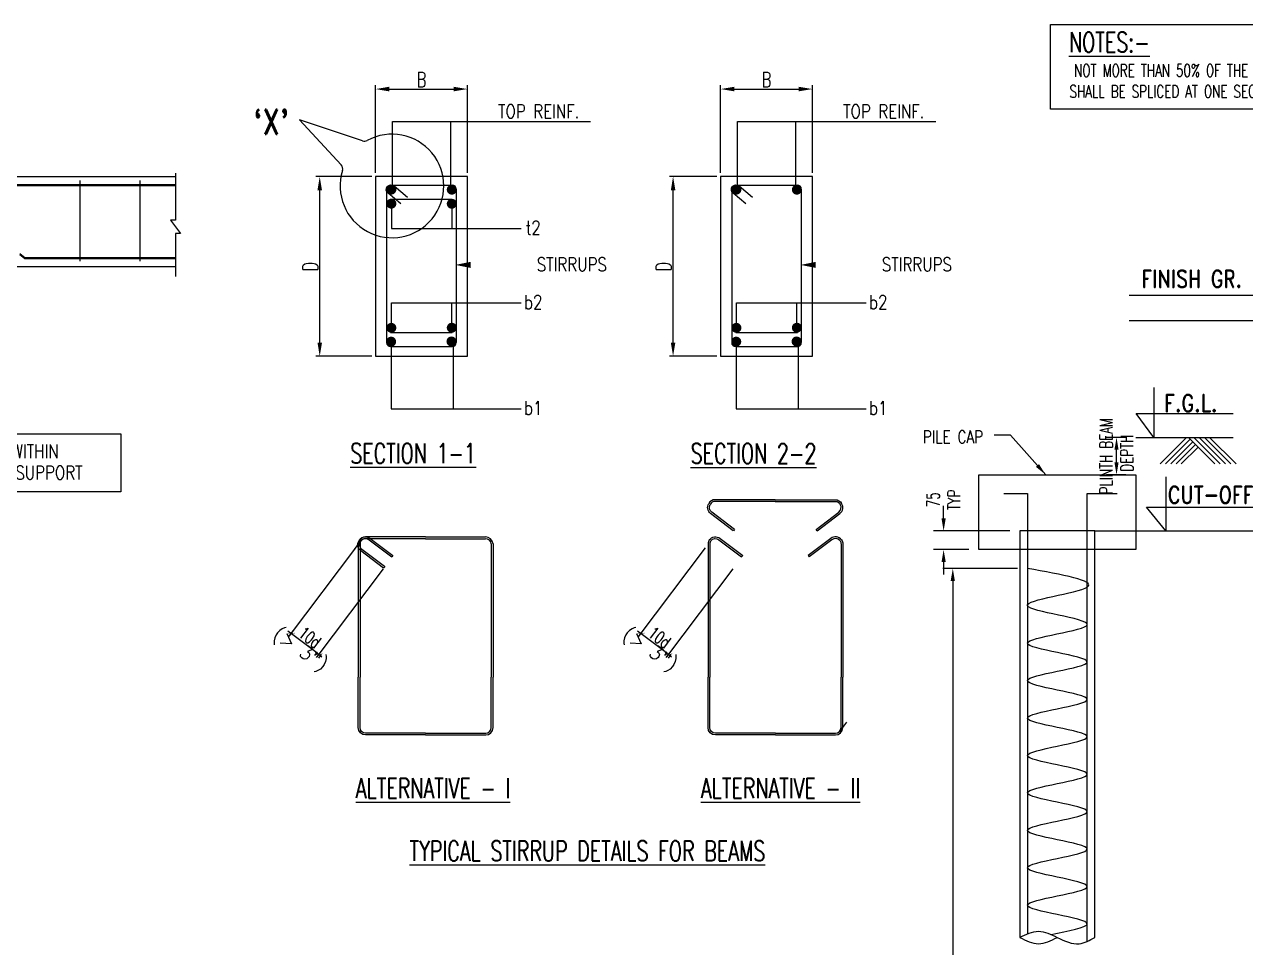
# Model space of a CAD drawing. Extents: x 489124 to 794428, y -356295 to -29813.
# Drawn here: x 681423 to 705887, y -210799 to -192301 of the extents above; entities that cross this region are included whole.
import ezdxf
from ezdxf.enums import TextEntityAlignment as Align
from ezdxf.lldxf.tags import DXFTag

# ---------------------------------------------------------------- set-up
doc = ezdxf.new("R2010")
doc.units = 0
doc.header["$LTSCALE"] = 500
doc.header["$MEASUREMENT"] = 0
doc.layers.get('DEFPOINTS').update_dxf_attribs({"color": 4})
for name, color, linetype in [('BEAM', 4, 'Continuous'), ('DIM', 5, 'Continuous'), ('DIM1', 5, 'Continuous'), ('FOOT', 4, 'Continuous'), ('HT', 12, 'Continuous'), ('level', 3, 'Continuous'), ('LINE CUT', 8, 'Continuous'), ('LINK', 2, 'Continuous'), ('MISC', 5, 'Continuous'), ('R.C.C. STRUCTURE', 4, 'Continuous'), ('REINFORCEMENT', 6, 'Continuous'), ('REINFORCEMENT LINKS', 2, 'Continuous'), ('STEEL', 6, 'Continuous'), ('TEXT NORMAL', 4, 'Continuous'), ('TXT', 4, 'Continuous'), ('TXT1', 2, 'Continuous')]:
    doc.layers.add(name, color=color, linetype=linetype)
doc.layers.add('HEADING-TXT', color=1, linetype='Continuous', lineweight=25)
doc.styles.add('ROMAND', font='romand')
doc.styles.add('ROMANS', font='r.shx', dxfattribs={"width": 0.7, "bigfont": 'bigfont.shx'})
doc.styles.add('ROMENT', font='r.shx', dxfattribs={"bigfont": 'bigfont.shx'})
tags = doc.linetypes.add('HIDDEN', pattern=[0.375, 0.25, -0.125]).pattern_tags.tags
tags[6:7] = [DXFTag(74, 4), DXFTag(75, 0), DXFTag(340, '0'), DXFTag(46, 1.0), DXFTag(50, 0.0), DXFTag(44, 0.0), DXFTag(45, 0.0)]
tags[4:5] = [DXFTag(74, 4), DXFTag(75, 0), DXFTag(340, '0'), DXFTag(46, 1.0), DXFTag(50, 0.0), DXFTag(44, 0.0), DXFTag(45, 0.0)]
doc.dimstyles.new('Copy of INT2TIMES', dxfattribs={"dimtxt": 300, "dimasz": 275, "dimexe": 75, "dimexo": 75, "dimgap": 40, "dimtad": 1, "dimdec": 0, "dimlfac": 0.5, "dimrnd": 5, "dimzin": 0, "dimdsep": 46, "dimtxsty": 'ROMANS', "dimcen": -1, "dimclrd": 5, "dimclre": 5, "dimclrt": 4, "dimadec": 0, "dimazin": 0, "dimtfac": 1, "dimtdec": 0, "dimtix": 1, "dimtofl": 0, "dimtmove": 2, "dimatfit": 3, "dimfxl": 0, "dimtolj": 1, "dimtzin": 0, "dimarcsym": 0})
doc.dimstyles.new('dim20', dxfattribs={"dimtxt": 250, "dimasz": 250, "dimexe": 200, "dimexo": 200, "dimgap": 100, "dimtad": 1, "dimdec": 0, "dimlfac": 0.2, "dimzin": 0, "dimdsep": 46, "dimtxsty": 'ROMANS', "dimcen": 0, "dimclrd": 5, "dimclre": 5, "dimclrt": 4, "dimadec": 0, "dimazin": 0, "dimtfac": 1, "dimtdec": 0, "dimtix": 1, "dimtofl": 0, "dimtmove": 2, "dimatfit": 3, "dimfxl": 0, "dimtolj": 1, "dimtzin": 0, "dimlwd": -1, "dimlwe": -1, "dimarcsym": 0})
doc.dimstyles.new('INT25', dxfattribs={"dimtxt": 250, "dimasz": 80, "dimexe": 60, "dimexo": 60, "dimgap": 40, "dimtad": 1, "dimdec": 0, "dimlfac": 0.25, "dimzin": 0, "dimdsep": 46, "dimtxsty": 'ROMANS', "dimblk": 'DIMTICK', "dimblk1": 'DIMTICK', "dimblk2": 'DIMTICK', "dimsah": 1, "dimcen": -0.25, "dimclrd": 7, "dimclre": 7, "dimclrt": 4, "dimadec": 0, "dimazin": 0, "dimtfac": 1, "dimtdec": 0, "dimtix": 1, "dimtofl": 0, "dimtmove": 2, "dimatfit": 3, "dimldrblk": 'DIMTICK', "dimfxl": 0, "dimtolj": 1, "dimtzin": 0, "dimarcsym": 0})

# ---------------------------------------------------------------- blocks, each defined once
blk = doc.blocks.new('*D399')
at = {"layer": 'DEFPOINTS', "color": 0, "ltscale": 2}
for p in [(690297, -193596), (688457, -195350), (690297, -195350)]:
    blk.add_point(p, dxfattribs=at)
at = {"layer": 'DIM', "color": 5, "lineweight": -2, "ltscale": 2}
for p, q in [((688457, -195275), (688457, -193521)), ((688732, -193596), (690022, -193596)), ((690297, -195275), (690297, -193521))]:
    blk.add_line(p, q, dxfattribs=at)
at = {"layer": 'DIM', "color": 5, "ltscale": 2}
for points in [[(688732, -193550), (688732, -193642), (688457, -193596)], [(690022, -193550), (690022, -193642), (690297, -193596)]]:
    blk.add_solid(points, dxfattribs=at)
at = {"layer": 'DIM', "color": 4, "ltscale": 2, "insert": (689377, -193406), "char_height": 300, "attachment_point": 5, "style": 'ROMANS'}
blk.add_mtext('\\A1;B', dxfattribs=at)
blk = doc.blocks.new('DIMTICK')
for p, q in [((-1, 0), (1, 0)), ((0, 1), (0, -1))]:
    blk.add_line(p, q)
at = {"color": 2, "const_width": 0.1}
blk.add_lwpolyline([(0.71, 0.71), (-0.71, -0.71)], dxfattribs=at)
blk = doc.blocks.new('*D400')
at = {"layer": 'DEFPOINTS', "color": 0}
for p in [(688094, -202744), (688647, -203162), (686764, -204506)]:
    blk.add_point(p, dxfattribs=at)
at = {"layer": 'DIM', "color": 7, "lineweight": -2}
for p, q in [((688058, -202792), (686728, -204553)), ((688611, -203210), (687281, -204971)), ((687253, -204875), (686828, -204554))]:
    blk.add_line(p, q, dxfattribs=at)
for p, xscale, yscale, zscale, rotation in [((686764, -204506), 80, 80, 80, 142.9439558411549), ((687317, -204924), 80.00000000000001, 80.00000000000001, 80.00000000000001, 322.9439558411549)]:
    blk.add_blockref('DIMTICK', p, dxfattribs=dict(at, xscale=xscale, yscale=yscale, zscale=zscale, rotation=rotation))
at = {"layer": 'DIM', "color": 4, "insert": (687140, -204583), "char_height": 250, "attachment_point": 5, "rotation": 322.944, "style": 'ROMANS'}
blk.add_mtext('\\A1;10d', dxfattribs=at)
blk = doc.blocks.new('*D401')
at = {"layer": 'DEFPOINTS', "color": 0, "ltscale": 2}
for p in [(687339, -195350), (688457, -195350), (688457, -198950)]:
    blk.add_point(p, dxfattribs=at)
at = {"layer": 'DIM', "color": 5, "lineweight": -2, "ltscale": 2}
for p, q in [((688382, -195350), (687264, -195350)), ((687339, -198675), (687339, -195625)), ((688382, -198950), (687264, -198950))]:
    blk.add_line(p, q, dxfattribs=at)
at = {"layer": 'DIM', "color": 5, "ltscale": 2}
for points in [[(687294, -195625), (687385, -195625), (687339, -195350)], [(687294, -198675), (687385, -198675), (687339, -198950)]]:
    blk.add_solid(points, dxfattribs=at)
at = {"layer": 'DIM', "color": 4, "ltscale": 2, "insert": (687149, -197150), "char_height": 300, "attachment_point": 5, "rotation": 90, "style": 'ROMANS'}
blk.add_mtext('\\A1;D', dxfattribs=at)
blk = doc.blocks.new('*D402')
at = {"layer": 'DEFPOINTS', "color": 0}
for p in [(695101, -202744), (695654, -203162), (693771, -204506)]:
    blk.add_point(p, dxfattribs=at)
at = {"layer": 'DIM', "color": 7, "lineweight": -2}
for p, q in [((695064, -202792), (693734, -204553)), ((695618, -203210), (694288, -204971)), ((694260, -204875), (693834, -204554))]:
    blk.add_line(p, q, dxfattribs=at)
for p, xscale, yscale, zscale, rotation in [((693771, -204506), 80, 80, 80, 142.9439558411549), ((694324, -204924), 80.00000000000001, 80.00000000000001, 80.00000000000001, 322.9439558411549)]:
    blk.add_blockref('DIMTICK', p, dxfattribs=dict(at, xscale=xscale, yscale=yscale, zscale=zscale, rotation=rotation))
at = {"layer": 'DIM', "color": 4, "insert": (694147, -204583), "char_height": 250, "attachment_point": 5, "rotation": 322.944, "style": 'ROMANS'}
blk.add_mtext('\\A1;10d', dxfattribs=at)
blk = doc.blocks.new('*D432')
at = {"layer": 'DEFPOINTS', "color": 0, "ltscale": 2}
for p in [(697210, -193596), (695370, -195350), (697210, -195350)]:
    blk.add_point(p, dxfattribs=at)
at = {"layer": 'DIM', "color": 5, "lineweight": -2, "ltscale": 2}
for p, q in [((695370, -195275), (695370, -193521)), ((695645, -193596), (696935, -193596)), ((697210, -195275), (697210, -193521))]:
    blk.add_line(p, q, dxfattribs=at)
at = {"layer": 'DIM', "color": 5, "ltscale": 2}
for points in [[(695645, -193550), (695645, -193642), (695370, -193596)], [(696935, -193550), (696935, -193642), (697210, -193596)]]:
    blk.add_solid(points, dxfattribs=at)
at = {"layer": 'DIM', "color": 4, "ltscale": 2, "insert": (696290, -193406), "char_height": 300, "attachment_point": 5, "style": 'ROMANS'}
blk.add_mtext('\\A1;B', dxfattribs=at)
blk = doc.blocks.new('*D433')
at = {"layer": 'DEFPOINTS', "color": 0, "ltscale": 2}
for p in [(694418, -195350), (695370, -195350), (695370, -198950)]:
    blk.add_point(p, dxfattribs=at)
at = {"layer": 'DIM', "color": 5, "lineweight": -2, "ltscale": 2}
for p, q in [((695295, -195350), (694343, -195350)), ((694418, -198675), (694418, -195625)), ((695295, -198950), (694343, -198950))]:
    blk.add_line(p, q, dxfattribs=at)
at = {"layer": 'DIM', "color": 5, "ltscale": 2}
for points in [[(694373, -195625), (694464, -195625), (694418, -195350)], [(694373, -198675), (694464, -198675), (694418, -198950)]]:
    blk.add_solid(points, dxfattribs=at)
at = {"layer": 'DIM', "color": 4, "ltscale": 2, "insert": (694228, -197150), "char_height": 300, "attachment_point": 5, "rotation": 90, "style": 'ROMANS'}
blk.add_mtext('\\A1;D', dxfattribs=at)
blk = doc.blocks.new('*D356')
at = {"layer": 'DEFPOINTS', "color": 0}
for p in [(701516, -203200), (700022, -220464), (701366, -220464)]:
    blk.add_point(p, dxfattribs=at)
at = {"layer": 'DIM', "color": 5}
for p, q in [((701316, -203200), (699822, -203200)), ((700022, -203450), (700022, -220214)), ((701166, -220464), (699822, -220464))]:
    blk.add_line(p, q, dxfattribs=at)
for points in [[(699980, -203450), (700063, -203450), (700022, -203200)], [(699980, -220214), (700063, -220214), (700022, -220464)]]:
    blk.add_solid(points, dxfattribs=at)
at = {"layer": 'DIM', "color": 4, "insert": (699797, -211832), "char_height": 250, "attachment_point": 5, "rotation": 90, "style": 'ROMANS'}
blk.add_mtext('\\A1;HELICAL RINGS', dxfattribs=at)
blk = doc.blocks.new('*D357')
at = {"layer": 'DEFPOINTS', "color": 0}
for p in [(701366, -202450), (699838, -202825), (700541, -202825)]:
    blk.add_point(p, dxfattribs=at)
at = {"layer": 'DIM', "color": 5}
for p, q in [((699838, -202200), (699838, -201950)), ((701166, -202450), (699638, -202450)), ((700341, -202825), (699638, -202825)), ((699838, -203075), (699838, -203325))]:
    blk.add_line(p, q, dxfattribs=at)
for points in [[(699796, -202200), (699880, -202200), (699838, -202450)], [(699796, -203075), (699880, -203075), (699838, -202825)]]:
    blk.add_solid(points, dxfattribs=at)
at = {"layer": 'DIM', "color": 4, "insert": (699838, -201825), "char_height": 250, "attachment_point": 5, "rotation": 90, "style": 'ROMANS'}
blk.add_mtext('\\A1;75\\PTYP', dxfattribs=at)
blk = doc.blocks.new('*D440')
at = {"layer": 'DEFPOINTS', "color": 0}
for p in [(703302, -200575), (703691, -200575), (703691, -201325)]:
    blk.add_point(p, dxfattribs=at)
at = {"layer": 'DIM', "color": 5}
for p, q in [((703491, -200575), (703102, -200575)), ((703302, -201075), (703302, -200825)), ((703491, -201325), (703102, -201325))]:
    blk.add_line(p, q, dxfattribs=at)
for points in [[(703260, -200825), (703343, -200825), (703302, -200575)], [(703260, -201075), (703343, -201075), (703302, -201325)]]:
    blk.add_solid(points, dxfattribs=at)
at = {"layer": 'DIM', "color": 4, "insert": (703302, -200950), "char_height": 250, "attachment_point": 5, "rotation": 90, "style": 'ROMANS'}
blk.add_mtext('\\A1;PLINTH BEAM\\P DEPTH', dxfattribs=at)

msp = doc.modelspace()

# ---------------------------------------------------------------- linework, layer by layer
at = {"layer": 'BEAM'}
for p, q in [((673771.643, -195350.382), (684452.691, -195350.382)), ((673771.643, -197150.382), (684452.691, -197150.382))]:
    msp.add_line(p, q, dxfattribs=at)
at = {"layer": 'BEAM', "elevation": 0}
for points in [[(690296.575, -195350.382), (688456.575, -195350.382), (688456.575, -198950.382), (690296.575, -198950.382)], [(697209.575, -195350.382), (695369.575, -195350.382), (695369.575, -198950.382), (697209.575, -198950.382)]]:
    msp.add_lwpolyline(points, close=True, dxfattribs=at)
at = {"layer": 'DIM'}
for p, q in [((686933.891, -194212.605), (687768.417, -195112.747)), ((688196.813, -194633.044), (686933.891, -194212.605)), ((688796.612, -194249.406), (692765.789, -194249.406)), ((695709.612, -194249.406), (699678.789, -194249.406)), ((688036.189, -202820.458), (688179.181, -202631.085)), ((697892.647, -206280.841), (697749.654, -206470.213))]:
    msp.add_line(p, q, dxfattribs=at)
at = {"layer": 'DIM', "ltscale": 2}
for p, q in [((688774.005, -195892.537), (688774.005, -196391.837)), ((689984.654, -195894.615), (689984.654, -196393.914)), ((688774.005, -196391.837), (691374.575, -196391.837)), ((688774.005, -198380.681), (688774.005, -197881.382)), ((688774.005, -197881.382), (691374.575, -197881.382)), ((689984.654, -198378.604), (689984.654, -197879.305)), ((695687.005, -198380.681), (695687.005, -197881.382)), ((695687.005, -197881.382), (698287.575, -197881.382)), ((696897.654, -198378.604), (696897.654, -197879.305)), ((688770.325, -198608.333), (688770.325, -200001.403)), ((695683.325, -198608.333), (695683.325, -200001.403)), ((688770.325, -200001.403), (691374.575, -200001.403)), ((695683.325, -200001.403), (698287.575, -200001.403))]:
    msp.add_line(p, q, dxfattribs=at)
at = {"layer": 'DIM', "color": 3, "linetype": 'Continuous'}
msp.add_line((708757.369, -198241.638), (703557.833, -198241.638), dxfattribs=at)
at = {"layer": 'DIM', "ltscale": 2, "elevation": 0, "flags": 128}
for points in [[(691623.947, -197119.473, 0, 0, 0), (690058.926, -197119.473, 0, 122.425, 0), (690364.786, -197119.473, 0, 0, 0)], [(698536.947, -197119.473, 0, 0, 0), (696971.926, -197119.473, 0, 122.425, 0), (697277.786, -197119.473, 0, 0, 0)]]:
    msp.add_lwpolyline(points, format="xyseb", dxfattribs=at)
at = {"layer": 'DIM'}
for centre, radius, start, end in [((688786.569, -195537.379), 1038.125, 162.769959, 118.4573681), ((688234.717, -194519.188), 120, 251.5869007, 298.4573681), ((687680.417, -195194.332), 120, 342.769959, 42.8337243)]:
    msp.add_arc(centre, radius, start, end, dxfattribs=at)
at = {"layer": 'DIM1'}
for p, q in [((688796.612, -195519.949), (688796.612, -194249.406)), ((689966.763, -195519.949), (689966.763, -194249.406)), ((695709.612, -195519.949), (695709.612, -194249.406)), ((696879.763, -195519.949), (696879.763, -194249.406)), ((690010.685, -198608.333), (690010.685, -200001.403)), ((696923.685, -198608.333), (696923.685, -200001.403))]:
    msp.add_line(p, q, dxfattribs=at)
at = {"layer": 'DIM1', "elevation": 0}
msp.add_lwpolyline([(674564.576, -200507.156), (683354.317, -200507.156), (683354.317, -201668.139), (674564.576, -201668.139)], close=True, dxfattribs=at)
at = {"layer": 'FOOT', "linetype": 'Continuous'}
msp.add_lwpolyline([(701978.93, -192300.793), (706977.993, -192300.793), (706977.993, -194001.279), (701978.93, -194001.279)], close=True, dxfattribs=at)
at = {"layer": 'HT', "color": 8}
for p, q in [((704175.337, -201105.471), (704705.667, -200575.141)), ((705273.59, -201105.471), (704743.26, -200575.141)), ((705379.656, -201105.471), (704849.326, -200575.141)), ((705485.722, -201105.471), (704955.392, -200575.141)), ((705591.788, -201105.471), (705061.458, -200575.141)), ((705697.855, -201105.471), (705167.524, -200575.141)), ((704281.403, -201105.471), (704777.497, -200609.377)), ((704387.469, -201105.471), (704830.53, -200662.41)), ((704493.535, -201105.471), (704883.563, -200715.443)), ((704599.601, -201105.471), (704936.596, -200768.476))]:
    msp.add_line(p, q, dxfattribs=at)
at = {"layer": 'level', "color": 2}
for points in [[(704047.436, -199578.867), (704047.436, -200575.141), (703697.28, -200096.21), (705638.323, -200096.21)], [(704291.282, -201365.351), (704291.282, -202450.141), (703901.126, -201971.21), (707747.986, -201971.21)]]:
    msp.add_lwpolyline(points, dxfattribs=at)
at = {"layer": 'LINE CUT'}
msp.add_spline([(701365.575, -210595.744), (701740.575, -210470.749), (702115.575, -210595.744), (702555.896, -210720.739), (702865.575, -210595.744)], degree=3, dxfattribs=at)
msp.add_open_spline([(701365.575, -210595.744), (701490.781, -210658.366), (701741.193, -210783.61), (701989.134, -210657.37), (702115.575, -210595.744)], degree=3, dxfattribs=at)
at = {"layer": 'LINK'}
for p, q in [((695650.618, -202422.503), (695629.527, -202450.435)), ((697277.913, -202422.503), (697299.004, -202450.435)), ((688805.848, -202941.467), (688784.758, -202969.398)), ((695812.696, -202941.467), (695791.605, -202969.398)), ((697122.987, -202941.467), (697144.078, -202969.398)), ((688647.346, -203162.137), (688626.256, -203190.069))]:
    msp.add_line(p, q, dxfattribs=at)
at = {"layer": 'LINK', "elevation": 0}
for points in [[(696464.266, -201823.647), (695261.649, -201823.647, 0.270159719), (695133.742, -201898.199, 0.270159719)], [(696464.266, -201823.647), (697666.882, -201823.647, -0.270159719), (697794.79, -201898.199, -0.270159719)], [(695624.962, -202446.684), (695170.491, -202103.526, -0.391379955), (695133.742, -201898.199, -0.391379955)], [(695646.052, -202418.752), (695191.594, -202075.604, -0.381213026), (695161.035, -201920.621, -0.381213026)], [(696464.266, -201858.647), (695261.649, -201858.647, 0.284887278), (695161.324, -201920.859, 0.284887278)], [(696464.266, -201858.647), (697666.882, -201858.647, -0.284887278), (697767.208, -201920.859, -0.284887278)], [(697282.479, -202418.752), (697736.938, -202075.604, 0.381213026), (697767.497, -201920.621, 0.381213026)], [(697303.57, -202446.684), (697758.041, -202103.526, 0.391379955), (697794.79, -201898.199, 0.391379955)], [(688618.114, -203193.108), (688163.643, -202849.951, -0.391379955), (688126.894, -202644.624, -0.391379955)], [(688136.354, -202628.309, 0.148969914), (688111.377, -202710.281), (688111.377, -205377.916)], [(689457.418, -202570.072), (688254.802, -202570.072, 0.270159719), (688126.894, -202644.624, 0.270159719)], [(688136.354, -202628.309, -0.414213562), (688351.587, -202598.459), (688805.848, -202941.467)], [(688639.205, -203165.176), (688184.746, -202822.028, -0.381213026), (688154.187, -202667.046, -0.381213026)], [(688166.362, -202646.429, 0.152834704), (688146.377, -202710.281), (688146.377, -205377.916)], [(689457.418, -202605.072), (688254.802, -202605.072, 0.284887278), (688154.477, -202667.283, 0.284887278)], [(688166.529, -202646.529, -0.40520968), (688330.484, -202626.381), (688784.758, -202969.398)], [(695143.202, -202628.309, 0.148969914), (695118.225, -202710.281), (695118.225, -205377.916)], [(695143.202, -202628.309, -0.414213562), (695358.435, -202598.459), (695812.696, -202941.467)], [(695173.209, -202646.429, 0.152834704), (695153.225, -202710.281), (695153.225, -205377.916)], [(695173.376, -202646.529, -0.40520968), (695337.331, -202626.381), (695791.605, -202969.398)], [(697792.481, -202628.309, 0.414213562), (697577.248, -202598.459), (697122.987, -202941.467)], [(697762.307, -202646.529, 0.40520968), (697598.352, -202626.381), (697144.078, -202969.398)], [(697762.473, -202646.429, -0.152834704), (697782.458, -202710.281), (697782.458, -205377.916)], [(697792.481, -202628.309, -0.148969914), (697817.458, -202710.281), (697817.458, -205377.916)], [(689460.994, -206538.017), (688258.377, -206538.017, -0.414213562), (688111.377, -206391.017), (688111.377, -205377.916)], [(689460.994, -206503.017), (688258.377, -206503.017, -0.414213562), (688146.377, -206391.017), (688146.377, -205377.916)], [(689460.994, -206538.017), (690663.611, -206538.017, 0.414213562), (690810.611, -206391.017), (690810.611, -205377.916)], [(689460.994, -206503.017), (690663.611, -206503.017, 0.414213562), (690775.611, -206391.017), (690775.611, -205377.916)], [(696467.841, -206538.017), (695265.225, -206538.017, -0.414213562), (695118.225, -206391.017), (695118.225, -205377.916)], [(696467.841, -206503.017), (695265.225, -206503.017, -0.414213562), (695153.225, -206391.017), (695153.225, -205377.916)], [(696467.841, -206538.017), (697670.458, -206538.017, 0.414213562), (697817.458, -206391.017), (697817.458, -205377.916)], [(696467.841, -206503.017), (697670.458, -206503.017, 0.414213562), (697782.458, -206391.017), (697782.458, -205377.916)]]:
    msp.add_lwpolyline(points, format="xyb", dxfattribs=at)
for points in [[(689457.418, -202570.072), (690660.035, -202570.072)], [(689457.418, -202605.072), (690660.035, -202605.072)], [(690775.611, -202710.281), (690775.611, -205377.916)], [(690810.611, -202710.281), (690810.611, -205377.916)]]:
    msp.add_lwpolyline(points, dxfattribs=at)
at = {"layer": 'LINK'}
for centre, radius, start, end in [((690661.508, -202719.449), 149.385, 3.5184285, 90.5648021), ((690661.493, -202719.556), 114.493, 4.6462872, 90.7298608)]:
    msp.add_arc(centre, radius, start, end, dxfattribs=at)
at = {"layer": 'MISC', "elevation": 0}
msp.add_lwpolyline([(684452.691, -195278.718), (684452.691, -196225.057), (684346.332, -196225.057), (684550.868, -196487.145), (684452.691, -196487.145), (684452.691, -197349.209)], dxfattribs=at)
at = {"layer": 'R.C.C. STRUCTURE', "linetype": 'HIDDEN'}
msp.add_line((700540.575, -201325.141), (703690.575, -201325.141), dxfattribs=at)
msp.add_lwpolyline([(703690.575, -201325.141), (703690.575, -202825.141), (700540.575, -202825.141), (700540.575, -201325.141)], dxfattribs=at)
at = {"layer": 'R.C.C. STRUCTURE', "color": 8, "linetype": 'HIDDEN'}
msp.add_lwpolyline([(702865.575, -202825.141), (702865.575, -202450.141), (701365.575, -202450.141), (701365.575, -202825.141)], dxfattribs=at)
at = {"layer": 'R.C.C. STRUCTURE'}
for points in [[(701365.575, -202825.141), (701365.575, -210595.744)], [(702865.575, -210595.744), (702865.575, -202825.141)]]:
    msp.add_lwpolyline(points, dxfattribs=at)
at = {"layer": 'REINFORCEMENT', "linetype": 'Continuous', "const_width": 100, "elevation": 0}
for points in [[(688724.005, -195610.104, 1), (688824.005, -195610.104, 1)], [(689934.654, -195612.181, 1), (690034.654, -195612.181, 1)], [(695637.005, -195610.104, 1), (695737.005, -195610.104, 1)], [(696847.654, -195612.181, 1), (696947.654, -195612.181, 1)], [(688724.005, -195892.537, 1), (688824.005, -195892.537, 1)], [(689934.654, -195894.615, 1), (690034.654, -195894.615, 1)], [(688724.005, -198380.681, -1), (688824.005, -198380.681, -1)], [(689934.654, -198378.604, -1), (690034.654, -198378.604, -1)], [(695637.005, -198380.681, -1), (695737.005, -198380.681, -1)], [(696847.654, -198378.604, -1), (696947.654, -198378.604, -1)], [(688720.325, -198658.333, 1), (688820.325, -198658.333, 1)], [(689928.673, -198654.057, 1), (690028.673, -198654.057, 1)], [(695633.325, -198658.333, 1), (695733.325, -198658.333, 1)], [(696841.673, -198654.057, 1), (696941.673, -198654.057, 1)]]:
    msp.add_lwpolyline(points, format="xyb", close=True, dxfattribs=at)
at = {"layer": 'REINFORCEMENT'}
for points in [[(701045.435, -201700.141), (701515.575, -201700.141), (701515.575, -210524.709)], [(702715.575, -210673.568), (702715.575, -201700.141), (703315.575, -201700.141)]]:
    msp.add_lwpolyline(points, dxfattribs=at)
at = {"layer": 'REINFORCEMENT LINKS'}
msp.add_open_spline([(701994.413, -210538.038), (702328.799, -210467.073), (703396.847, -210271.107), (700315.575, -209950.141), (703915.575, -209575.141), (700315.575, -209200.141), (703915.575, -208825.141), (700315.575, -208450.141), (703915.575, -208075.141), (700315.575, -207700.141), (703915.575, -207325.141), (700315.577, -206950.141), (703915.567, -206575.141), (700315.607, -206200.141), (703915.456, -205825.141), (700316.019, -205450.141), (703913.918, -205075.141), (700321.761, -204700.141), (703892.49, -204325.141), (700401.731, -203950.141), (703594.036, -203575.141), (702208.396, -203325.141), (701515.575, -203200.141)], degree=3, knots=[12504.172960666, 12504.172960666, 12504.172960666, 12504.172960666, 13075.182599107, 14080.965875962, 15086.749152816, 16092.532429671, 17098.315706525, 18104.098983379, 19109.882260234, 20115.665537088, 21121.448813943, 22127.232090797, 23133.015367651, 24138.798644506, 25144.58192136, 26150.365198215, 27156.148475069, 28161.931751924, 29167.715028778, 30173.498305632, 31179.281582487, 32185.064859341, 32185.064859341, 32185.064859341, 32185.064859341], dxfattribs=at)
at = {"layer": 'STEEL'}
for p, q in [((682533.607, -195429.102), (682533.607, -197045.662)), ((683733.607, -195429.102), (683733.607, -197045.662)), ((688678.883, -195599.949), (688678.883, -198673.27)), ((688758.883, -195519.949), (689994.267, -195519.949)), ((690074.267, -195599.949), (690074.267, -198673.27)), ((695591.883, -195599.949), (695591.883, -198673.27)), ((695671.883, -195519.949), (696907.267, -195519.949)), ((696987.267, -195599.949), (696987.267, -198673.27)), ((688758.883, -195802.382), (689994.267, -195802.382)), ((681333.607, -196890.382), (681432.829, -196970.382)), ((681333.607, -196910.382), (681432.829, -196990.382)), ((681432.829, -196970.382), (684452.691, -196970.382)), ((688758.883, -198470.837), (689994.267, -198470.837)), ((695671.883, -198470.837), (696907.267, -198470.837)), ((688758.883, -198753.27), (689994.267, -198753.27)), ((695671.883, -198753.27), (696907.267, -198753.27))]:
    msp.add_line(p, q, dxfattribs=at)
at = {"layer": 'STEEL', "elevation": 0}
for points in [[(673771.643, -195510.382), (684452.691, -195510.382)], [(673771.643, -195530.382), (684452.691, -195530.382)], [(681432.829, -196990.382), (684452.691, -196990.382)]]:
    msp.add_lwpolyline(points, dxfattribs=at)
for points in [[(688965.371, -195898.067), (688707.045, -195683.784, -1), (688828.491, -195537.376), (689098.332, -195761.211)], [(695878.371, -195898.067), (695620.045, -195683.784, -1), (695741.491, -195537.376), (696011.332, -195761.211)]]:
    msp.add_lwpolyline(points, format="xyb", dxfattribs=at)
at = {"layer": 'STEEL'}
for centre, start, end in [((688758.883, -195599.949), 90, 180), ((689994.267, -195599.949), 0, 90), ((695671.883, -195599.949), 90, 180), ((696907.267, -195599.949), 0, 90), ((688758.883, -198673.27), 180, 270), ((689994.267, -198673.27), 270, 0), ((695671.883, -198673.27), 180, 270), ((696907.267, -198673.27), 270, 0)]:
    msp.add_arc(centre, 80, start, end, dxfattribs=at)
at = {"layer": 'TEXT NORMAL', "color": 3}
for p, q in [((703690.575, -200575.141), (705638.323, -200575.141)), ((702865.575, -202450.141), (707742.5, -202450.141))]:
    msp.add_line(p, q, dxfattribs=at)
at = {"layer": 'TXT1'}
msp.add_lwpolyline([(707232.921, -197191.066), (707232.921, -198241.638), (707462.525, -197732.832), (703557.833, -197732.832)], dxfattribs=at)

# ---------------------------------------------------------------- texts
at = {"layer": 'HEADING-TXT', "color": 6, "style": 'ROMANS', "width": 0.7}
for s, p in [('%%UNOTES:-', (703158.767, -192858.45)), ('%%UTYPICAL STIRRUP DETAILS FOR BEAMS', (692701.484, -209062.915))]:
    msp.add_text(s, height=400, dxfattribs=at).set_placement(p, align=Align.CENTER)
for s, p in [('%%USECTION 1-1', (687950.661, -201095.318)), ('%%USECTION 2-2', (694769.421, -201097.437))]:
    msp.add_text(s, height=400, dxfattribs=at).set_placement(p)
for s, p in [('%%UALTERNATIVE - I', (689608.497, -207603.369)), ('%%UALTERNATIVE - II', (696569.327, -207603.369))]:
    msp.add_text(s, height=400, dxfattribs=at).set_placement(p, align=Align.MIDDLE)
at = {"layer": 'TEXT NORMAL', "style": 'ROMANS', "width": 0.8}
msp.add_text('PILE CAP', height=250, dxfattribs=at).set_placement((699420.406, -200690.716))
at = {"layer": 'TXT', "linetype": 'ByBlock', "style": 'ROMANS'}
for s, height, width, p in [(' NOT MORE THAN 50% OF THE BARS', 250, 0.7, (704496.201, -193224.41)), ('SHALL BE SPLICED AT ONE SECTION.', 250, 0.7, (704519.931, -193643.234)), ('TOP REINF.', 275, 0.8, (691724.885, -194043.463)), ('TOP REINF.', 275, 0.8, (698637.885, -194043.463)), ('t2', 275, 0.8, (691615.307, -196376.054)), ('b2', 275, 0.8, (691615.307, -197865.6)), ('b2', 275, 0.8, (698528.307, -197865.6)), ('b1', 275, 0.8, (691615.307, -199985.621)), ('b1', 275, 0.8, (698528.307, -199985.621)), ('LAP SPLICES SHALL NOT BE PROVIDED WITHIN', 275, 0.8, (678698.919, -200852.736)), ('DISTANCE OF 2D FROM FACE OF EACH SUPPORT', 275, 0.8, (678997.841, -201281.494))]:
    msp.add_text(s, height=height, dxfattribs=dict(at, width=width)).set_placement(p, align=Align.MIDDLE)
at = {"layer": 'TXT', "style": 'ROMENT', "width": 0.8}
for p in [(691686.494, -197245.877), (698599.494, -197245.877)]:
    msp.add_text('STIRRUPS', height=275, dxfattribs=at).set_placement(p)
at = {"layer": 'TXT', "linetype": 'ByBlock', "style": 'ROMANS'}
for p in [(686946.667, -204829.911), (693953.514, -204829.911)]:
    msp.add_text('(> 3")', height=275, rotation=325.7906324, dxfattribs=at).set_placement(p, align=Align.MIDDLE)
at = {"layer": 'TXT1', "style": 'ROMAND', "width": 0.8}
msp.add_text("`X'", height=500, dxfattribs=at).set_placement((686368.651, -194502.352), align=Align.CENTER)
msp.add_text('FINISH GR. LVL.', height=350, dxfattribs=at).set_placement((705293.709, -197399.813), align=Align.MIDDLE)
for s, p in [('F.G.L.', (704256.005, -200065.239)), ('CUT-OFF LEVEL', (704330.129, -201901.919))]:
    msp.add_text(s, height=350, dxfattribs=at).set_placement(p)

# ---------------------------------------------------------------- dimensions: what is measured, and where the dimension line sits
at = {"layer": 'DIM', "ltscale": 2}
for base, p1, p2, picture, middle in [((690296.575, -193595.98), (688456.575, -195350.382), (690296.575, -195350.382), '*D399', (689376.575, -193405.98)), ((697209.575, -193595.98), (695369.575, -195350.382), (697209.575, -195350.382), '*D432', (696289.575, -193405.98))]:
    dim = msp.add_linear_dim(base=base, p1=p1, p2=p2, text='B', dimstyle='Copy of INT2TIMES', dxfattribs=at)
    dim.commit()
    dim.dimension.update_dxf_attribs({"geometry": picture, "text_midpoint": middle})
for base, p1, p2, picture, middle in [((687339.488, -195350.382), (688456.575, -198950.382), (688456.575, -195350.382), '*D401', (687149.488, -197150.382)), ((694418.488, -195350.382), (695369.575, -198950.382), (695369.575, -195350.382), '*D433', (694228.488, -197150.382))]:
    dim = msp.add_linear_dim(base=base, p1=p1, p2=p2, angle=90, text='D', dimstyle='Copy of INT2TIMES', dxfattribs=at)
    dim.commit()
    dim.dimension.update_dxf_attribs({"geometry": picture, "text_midpoint": middle})
at = {"layer": 'DIM'}
for base, p1, p2, text, picture, middle in [((703301.648, -200575.141), (703690.575, -201325.141), (703690.575, -200575.141), 'PLINTH BEAM\\X DEPTH', '*D440', (703301.648, -200950.141)), ((699837.968, -202825.141), (701365.575, -202450.141), (700540.575, -202825.141), '<>\\XTYP', '*D357', (699837.968, -201825.141))]:
    dim = msp.add_linear_dim(base=base, p1=p1, p2=p2, angle=90, text=text, dimstyle='dim20', dxfattribs=at)
    dim.commit()
    dim.dimension.update_dxf_attribs({"geometry": picture, "text_midpoint": middle, "dimtype": 160})
for p1, p2, picture, middle in [((688647.346, -203162.137), (688093.8, -202744.16), '*D400', (687139.986, -204582.874)), ((695654.194, -203162.137), (695100.647, -202744.16), '*D402', (694146.833, -204582.874))]:
    dim = msp.add_aligned_dim(p1=p1, p2=p2, distance=2207.143, text='10d', dimstyle='INT25', dxfattribs=at)
    dim.commit()
    dim.dimension.update_dxf_attribs({"geometry": picture, "text_midpoint": middle})
dim = msp.add_linear_dim(base=(700021.603, -220463.77), p1=(701515.575, -203200.141), p2=(701365.575, -220463.77), angle=90, text='HELICAL RINGS', dimstyle='dim20', dxfattribs=at)
dim.commit()
dim.dimension.update_dxf_attribs({"geometry": '*D356', "text_midpoint": (699796.603, -211831.956)})

# ---------------------------------------------------------------- leaders
msp.add_leader([(701883.08, -201325.141), (701176.991, -200529.225), (700849.12, -200529.225)], dimstyle='dim20', dxfattribs=at)

doc.saveas('drawing.dxf')
